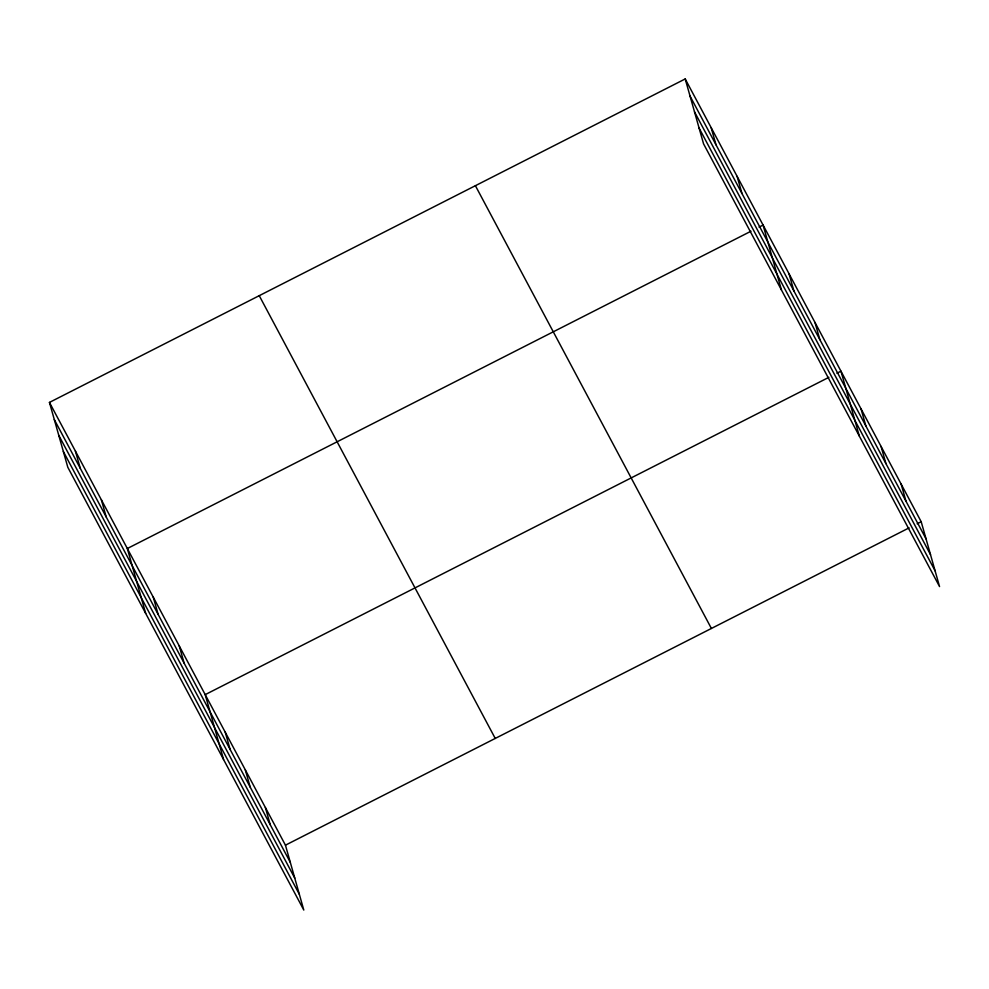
<?xml version="1.0" encoding="UTF-8"?>
<svg xmlns="http://www.w3.org/2000/svg" width="989" height="989" viewBox="0 0 989 989"><rect width="100%" height="100%" fill="white"/><g stroke="black" fill="none" stroke-linecap="round" stroke-linejoin="round"><path stroke-width="1.48" d="M49.45 402.412L285.45 845.175L303.796 910.053L67.808 467.278L49.45 402.412L685.204 78.947L921.192 521.722L939.55 586.588L703.55 143.825L685.204 78.947M750.972 231.228L127.334 548.524L145.68 613.39M759.045 227.111L763.075 225.059L781.434 289.938M828.856 377.341L205.205 694.637L223.563 759.503M836.917 373.236L840.959 371.172L859.317 436.05M285.45 845.175L909.089 527.879M917.162 523.774L921.192 521.722M690.062 96.131L926.063 538.906M694.513 111.868L930.513 554.644M699.099 128.088L935.1 570.851M475.4 185.697L711.4 628.46M259.242 295.674L495.242 738.437M54.308 419.596L290.309 862.371M58.771 435.333L294.759 878.096M63.358 451.54L299.346 894.316M901.14 484.078L905.998 501.275M881.075 446.447L885.934 463.631M861.011 408.816L865.882 425.999M814.998 322.476L819.856 339.66M789.037 273.768L793.895 290.951M737.114 176.363L741.985 193.547M711.153 127.655L716.024 144.839M265.386 807.543L270.244 824.727M245.321 769.912L250.192 787.096M225.269 732.268L230.128 749.464M179.244 645.928L184.115 663.125M153.283 597.232L158.153 614.416M101.373 499.816L106.231 517.012M75.411 451.12L80.27 468.304"/></g></svg>
